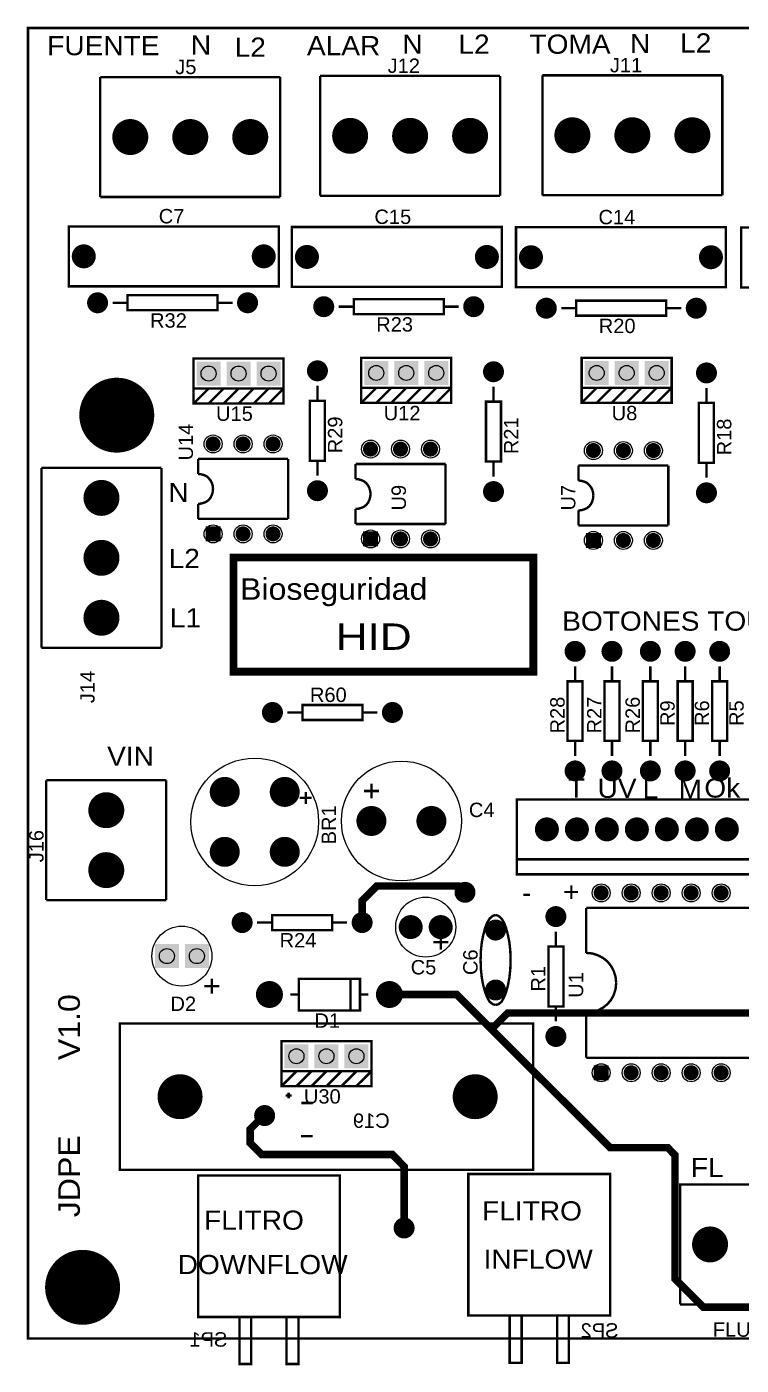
# Model space of a CAD drawing. Extents: x -2.71 to 2.71, y -2.23 to 2.23.
# Drawn here: x -2.714 to -0.332, y -2.233 to 2.233 of the extents above; entities that cross this region are included whole.
import ezdxf

# ---------------------------------------------------------------- set-up
doc = ezdxf.new("R2010")
doc.units = 0
doc.layers.get('0').update_dxf_attribs({"linetype": 'CONTINUOUS'})

# ---------------------------------------------------------------- blocks, each defined once
blk = doc.blocks.new('EPAD')
at = {"const_width": 0.5}
blk.add_lwpolyline([(-0.25, 0, 1), (0.25, 0, 1)], format="xyb", close=True, dxfattribs=at)
blk = doc.blocks.new('RPAD')
blk.add_trace([(-0.5, -0.5), (-0.5, 0.5), (0.5, -0.5), (0.5, 0.5)])

msp = doc.modelspace()

# ---------------------------------------------------------------- linework, layer by layer
for points, const_width in [([(-2.71, -2.144), (2.683, -2.144), (2.683, 2.229), (-2.71, 2.229), (-2.71, -2.144)], 0.008), ([(-2.469, 2.065), (-2.469, 1.665)], 0.008), ([(-1.869, 2.065), (-2.469, 2.065)], 0.008), ([(-1.869, 2.065), (-1.869, 1.665)], 0.008), ([(-1.736, 2.069), (-1.736, 1.669)], 0.008), ([(-1.136, 2.069), (-1.736, 2.069)], 0.008), ([(-1.136, 2.069), (-1.136, 1.669)], 0.008), ([(-0.995, 2.071), (-0.995, 1.671)], 0.008), ([(-0.395, 2.071), (-0.995, 2.071)], 0.008), ([(-0.395, 2.071), (-0.395, 1.671)], 0.008), ([(-2.469, 1.665), (-1.869, 1.665)], 0.008), ([(-1.736, 1.669), (-1.136, 1.669)], 0.008), ([(-0.995, 1.671), (-0.395, 1.671)], 0.008), ([(-2.574, 1.367), (-1.874, 1.367), (-1.874, 1.567), (-2.574, 1.567), (-2.574, 1.367)], 0.008), ([(-1.83, 1.365), (-1.13, 1.365), (-1.13, 1.565), (-1.83, 1.565), (-1.83, 1.365)], 0.008), ([(-1.083, 1.364), (-0.383, 1.364), (-0.383, 1.564), (-1.083, 1.564), (-1.083, 1.364)], 0.008), ([(-0.332, 1.363), (0.367, 1.363), (0.367, 1.563), (-0.332, 1.563), (-0.332, 1.363)], 0.008), ([(-2.378, 1.287), (-2.078, 1.287), (-2.078, 1.337), (-2.378, 1.337), (-2.378, 1.287)], 0.008), ([(-2.378, 1.312), (-2.428, 1.312)], 0.008), ([(-2.028, 1.312), (-2.078, 1.312)], 0.008), ([(-1.624, 1.299), (-1.674, 1.299)], 0.008), ([(-1.624, 1.274), (-1.324, 1.274), (-1.324, 1.324), (-1.624, 1.324), (-1.624, 1.274)], 0.008), ([(-1.274, 1.299), (-1.324, 1.299)], 0.008), ([(-0.882, 1.294), (-0.932, 1.294)], 0.008), ([(-0.882, 1.269), (-0.582, 1.269), (-0.582, 1.319), (-0.882, 1.319), (-0.882, 1.269)], 0.008), ([(-0.532, 1.294), (-0.582, 1.294)], 0.008), ([(-2.158, 1.026), (-1.858, 1.026), (-1.858, 1.126), (-2.158, 1.126), (-2.158, 1.026)], 0.008), ([(-1.599, 1.028), (-1.299, 1.028), (-1.299, 1.128), (-1.599, 1.128), (-1.599, 1.028)], 0.008), ([(-0.864, 1.028), (-0.564, 1.028), (-0.564, 1.128), (-0.864, 1.128), (-0.864, 1.028)], 0.008), ([(-1.858, 1.026), (-1.858, 0.976), (-2.158, 0.976), (-2.158, 1.026)], 0.008), ([(-2.108, 1.026), (-2.158, 0.976)], 0.008), ([(-2.058, 1.026), (-2.108, 0.976)], 0.008), ([(-2.008, 1.026), (-2.058, 0.976)], 0.008), ([(-1.958, 1.026), (-2.008, 0.976)], 0.008), ([(-1.908, 1.026), (-1.958, 0.976)], 0.008), ([(-1.858, 1.026), (-1.908, 0.976)], 0.008), ([(-1.745, 1.035), (-1.745, 0.985)], 0.008), ([(-1.299, 1.028), (-1.299, 0.978), (-1.599, 0.978), (-1.599, 1.028)], 0.008), ([(-1.549, 1.028), (-1.599, 0.978)], 0.008), ([(-1.499, 1.028), (-1.549, 0.978)], 0.008), ([(-1.449, 1.028), (-1.499, 0.978)], 0.008), ([(-1.399, 1.028), (-1.449, 0.978)], 0.008), ([(-1.349, 1.028), (-1.399, 0.978)], 0.008), ([(-1.299, 1.028), (-1.349, 0.978)], 0.008), ([(-1.158, 1.032), (-1.158, 0.982)], 0.008), ([(-0.564, 1.028), (-0.564, 0.978), (-0.864, 0.978), (-0.864, 1.028)], 0.008), ([(-0.814, 1.028), (-0.864, 0.978)], 0.008), ([(-0.764, 1.028), (-0.814, 0.978)], 0.008), ([(-0.714, 1.028), (-0.764, 0.978)], 0.008), ([(-0.664, 1.028), (-0.714, 0.978)], 0.008), ([(-0.614, 1.028), (-0.664, 0.978)], 0.008), ([(-0.564, 1.028), (-0.614, 0.978)], 0.008), ([(-0.448, 1.028), (-0.448, 0.978)], 0.008), ([(-1.77, 0.785), (-1.72, 0.785), (-1.72, 0.985), (-1.77, 0.985), (-1.77, 0.785)], 0.008), ([(-1.183, 0.782), (-1.133, 0.782), (-1.133, 0.982), (-1.183, 0.982), (-1.183, 0.782)], 0.008), ([(-0.473, 0.778), (-0.423, 0.778), (-0.423, 0.978), (-0.473, 0.978), (-0.473, 0.778)], 0.008), ([(-2.665, 0.761), (-2.265, 0.761)], 0.008), ([(-2.665, 0.761), (-2.665, 0.161)], 0.008), ([(-2.265, 0.161), (-2.265, 0.761)], 0.008), ([(-2.143, 0.741), (-2.143, 0.791)], 0.008), ([(-2.143, 0.791), (-1.843, 0.791)], 0.008), ([(-1.843, 0.591), (-1.843, 0.791)], 0.008), ([(-1.745, 0.785), (-1.745, 0.735)], 0.008), ([(-1.618, 0.724), (-1.618, 0.774)], 0.008), ([(-1.618, 0.774), (-1.318, 0.774)], 0.008), ([(-1.318, 0.574), (-1.318, 0.774)], 0.008), ([(-1.158, 0.782), (-1.158, 0.732)], 0.008), ([(-0.875, 0.719), (-0.875, 0.769)], 0.008), ([(-0.875, 0.769), (-0.575, 0.769)], 0.008), ([(-0.575, 0.569), (-0.575, 0.769)], 0.008), ([(-0.448, 0.778), (-0.448, 0.728)], 0.008), ([(-2.093, 0.691), (-2.094, 0.701), (-2.097, 0.711), (-2.101, 0.719), (-2.107, 0.726), (-2.114, 0.733), (-2.123, 0.737), (-2.133, 0.74), (-2.143, 0.741)], 0.008), ([(-1.568, 0.674), (-1.569, 0.684), (-1.572, 0.694), (-1.576, 0.702), (-1.582, 0.71), (-1.589, 0.716), (-1.598, 0.72), (-1.608, 0.723), (-1.618, 0.724)], 0.008), ([(-0.825, 0.669), (-0.826, 0.679), (-0.829, 0.689), (-0.833, 0.697), (-0.839, 0.704), (-0.846, 0.711), (-0.855, 0.715), (-0.865, 0.718), (-0.875, 0.719)], 0.008), ([(-2.093, 0.691), (-2.094, 0.681), (-2.097, 0.671), (-2.101, 0.662), (-2.107, 0.655), (-2.114, 0.649), (-2.123, 0.645), (-2.133, 0.642), (-2.143, 0.641)], 0.008), ([(-1.568, 0.674), (-1.569, 0.664), (-1.572, 0.654), (-1.576, 0.645), (-1.582, 0.638), (-1.589, 0.632), (-1.598, 0.628), (-1.608, 0.625), (-1.618, 0.624)], 0.008), ([(-0.825, 0.669), (-0.826, 0.659), (-0.829, 0.649), (-0.833, 0.64), (-0.839, 0.633), (-0.846, 0.627), (-0.855, 0.623), (-0.865, 0.62), (-0.875, 0.619)], 0.008), ([(-2.143, 0.591), (-2.143, 0.641)], 0.008), ([(-1.618, 0.574), (-1.618, 0.624)], 0.008), ([(-2.143, 0.591), (-1.843, 0.591)], 0.008), ([(-0.875, 0.569), (-0.875, 0.619)], 0.008), ([(-1.618, 0.574), (-1.318, 0.574)], 0.008), ([(-0.875, 0.569), (-0.575, 0.569)], 0.008), ([(-2.025, 0.081), (-1.025, 0.081), (-1.025, 0.462), (-2.025, 0.462), (-2.025, 0.081)], 0.026), ([(-2.665, 0.161), (-2.265, 0.161)], 0.008), ([(-0.886, 0.049), (-0.886, 0.099)], 0.008), ([(-0.763, 0.049), (-0.763, 0.099)], 0.008), ([(-0.635, 0.049), (-0.635, 0.099)], 0.008), ([(-0.519, 0.049), (-0.519, 0.099)], 0.008), ([(-0.404, 0.049), (-0.404, 0.099)], 0.008), ([(-0.911, -0.15), (-0.861, -0.15), (-0.861, 0.049), (-0.911, 0.049), (-0.911, -0.15)], 0.008), ([(-0.788, -0.15), (-0.738, -0.15), (-0.738, 0.049), (-0.788, 0.049), (-0.788, -0.15)], 0.008), ([(-0.66, -0.15), (-0.61, -0.15), (-0.61, 0.049), (-0.66, 0.049), (-0.66, -0.15)], 0.008), ([(-0.544, -0.15), (-0.494, -0.15), (-0.494, 0.049), (-0.544, 0.049), (-0.544, -0.15)], 0.008), ([(-0.429, -0.15), (-0.379, -0.15), (-0.379, 0.049), (-0.429, 0.049), (-0.429, -0.15)], 0.008), ([(-1.795, -0.08), (-1.595, -0.08), (-1.595, -0.03), (-1.795, -0.03), (-1.795, -0.08)], 0.008), ([(-1.845, -0.055), (-1.795, -0.055)], 0.008), ([(-1.595, -0.055), (-1.545, -0.055)], 0.008), ([(-0.886, -0.2), (-0.886, -0.15)], 0.008), ([(-0.763, -0.2), (-0.763, -0.15)], 0.008), ([(-0.635, -0.2), (-0.635, -0.15)], 0.008), ([(-0.519, -0.2), (-0.519, -0.15)], 0.008), ([(-0.404, -0.2), (-0.404, -0.15)], 0.008), ([(-2.649, -0.281), (-2.249, -0.281)], 0.008), ([(-2.649, -0.681), (-2.649, -0.281)], 0.008), ([(-2.249, -0.681), (-2.249, -0.281)], 0.008), ([(-1.565, -0.292), (-1.565, -0.342)], 0.008), ([(-1.764, -0.34), (-1.804, -0.34)], 0.008), ([(-1.784, -0.32), (-1.784, -0.36)], 0.008), ([(-1.59, -0.317), (-1.54, -0.317)], 0.008), ([(-1.08, -0.595), (0.019, -0.595), (0.019, -0.345), (-1.08, -0.345), (-1.08, -0.595)], 0.008), ([(0.019, -0.545), (-1.08, -0.545)], 0.008), ([(-1.596, -0.756), (-1.596, -0.683), (-1.547, -0.634), (-1.274, -0.634), (-1.253, -0.655)], 0.025), ([(-2.649, -0.681), (-2.249, -0.681)], 0.008), ([(-1.165, -1.112), (-1.111, -1.058), (-0.167, -1.058), (0.026, -0.864), (1.149, -0.864), (1.304, -0.71)], 0.025), ([(-0.849, -0.857), (-0.849, -0.707)], 0.008), ([(-0.849, -0.707), (1.15, -0.707)], 0.008), ([(-1.896, -0.756), (-1.946, -0.756)], 0.008), ([(-1.896, -0.781), (-1.696, -0.781), (-1.696, -0.731), (-1.896, -0.731), (-1.896, -0.781)], 0.008), ([(-1.646, -0.756), (-1.696, -0.756)], 0.008), ([(-1.151, -0.731), (-1.156, -0.732), (-1.161, -0.734), (-1.171, -0.743), (-1.179, -0.756), (-1.186, -0.774), (-1.192, -0.797), (-1.197, -0.822), (-1.2, -0.85), (-1.201, -0.881)], 0.008), ([(-1.151, -0.731), (-1.146, -0.732), (-1.141, -0.734), (-1.131, -0.743), (-1.123, -0.756), (-1.116, -0.774), (-1.11, -0.797), (-1.105, -0.822), (-1.102, -0.85), (-1.101, -0.881)], 0.008), ([(-1.334, -0.846), (-1.334, -0.796)], 0.008), ([(-0.95, -0.836), (-0.95, -0.786)], 0.008), ([(-1.309, -0.821), (-1.359, -0.821)], 0.008), ([(-0.975, -1.036), (-0.925, -1.036), (-0.925, -0.836), (-0.975, -0.836), (-0.975, -1.036)], 0.008), ([(-1.151, -1.031), (-1.161, -1.028), (-1.171, -1.02), (-1.179, -1.006), (-1.186, -0.988), (-1.192, -0.966), (-1.197, -0.94), (-1.2, -0.912), (-1.201, -0.881)], 0.008), ([(-1.151, -1.031), (-1.141, -1.028), (-1.131, -1.02), (-1.123, -1.006), (-1.116, -0.988), (-1.11, -0.966), (-1.105, -0.94), (-1.102, -0.912), (-1.101, -0.881)], 0.008), ([(-0.749, -0.957), (-0.751, -0.937), (-0.757, -0.918), (-0.766, -0.901), (-0.778, -0.886), (-0.793, -0.874), (-0.81, -0.865), (-0.829, -0.859), (-0.849, -0.857)], 0.008), ([(-2.072, -0.968), (-2.122, -0.968)], 0.008), ([(-2.097, -0.993), (-2.097, -0.943)], 0.008), ([(-1.807, -1.049), (-1.603, -1.049), (-1.603, -0.944), (-1.807, -0.944), (-1.807, -1.049)], 0.008), ([(-1.635, -1.048), (-1.635, -0.945)], 0.008), ([(-0.749, -0.957), (-0.751, -0.978), (-0.757, -0.997), (-0.766, -1.014), (-0.778, -1.028), (-0.793, -1.04), (-0.81, -1.049), (-0.829, -1.055), (-0.849, -1.057)], 0.008), ([(-1.807, -0.996), (-1.835, -0.996)], 0.008), ([(-1.575, -0.996), (-1.603, -0.996)], 0.008), ([(-1.505, -0.996), (-1.281, -0.996), (-1.165, -1.112), (-0.769, -1.507), (-0.577, -1.507), (-0.553, -1.532), (-0.553, -1.945), (-0.458, -2.04), (0.111, -2.04), (0.17, -1.98)], 0.025), ([(-0.95, -1.086), (-0.95, -1.036)], 0.008), ([(-0.849, -1.207), (-0.849, -1.057)], 0.008), ([(-2.404, -1.581), (-1.026, -1.581), (-1.026, -1.093), (-2.404, -1.093), (-2.404, -1.581)], 0.008), ([(-1.865, -1.252), (-1.565, -1.252), (-1.565, -1.152), (-1.865, -1.152), (-1.865, -1.252)], 0.008), ([(-0.849, -1.207), (1.15, -1.207)], 0.008), ([(-1.565, -1.252), (-1.565, -1.302), (-1.865, -1.302), (-1.865, -1.252)], 0.008), ([(-1.815, -1.252), (-1.865, -1.302)], 0.008), ([(-1.765, -1.252), (-1.815, -1.302)], 0.008), ([(-1.715, -1.252), (-1.765, -1.302)], 0.008), ([(-1.665, -1.252), (-1.715, -1.302)], 0.008), ([(-1.615, -1.252), (-1.665, -1.302)], 0.008), ([(-1.565, -1.252), (-1.615, -1.302)], 0.008), ([(-1.831, -1.333), (-1.851, -1.333)], 0.008), ([(-1.841, -1.343), (-1.841, -1.323)], 0.008), ([(-1.761, -1.358), (-1.799, -1.358)], 0.008), ([(-1.456, -1.775), (-1.456, -1.57), (-1.495, -1.53), (-1.931, -1.53), (-1.969, -1.492), (-1.969, -1.445), (-1.924, -1.4), (-1.921, -1.4)], 0.025), ([(-1.761, -1.469), (-1.8, -1.469)], 0.008), ([(-2.143, -2.072), (-1.67, -2.072), (-1.67, -1.6), (-2.143, -1.6), (-2.143, -2.072)], 0.008), ([(-1.242, -2.067), (-0.769, -2.067), (-0.769, -1.595), (-1.242, -1.595), (-1.242, -2.067)], 0.008), ([(-0.536, -2.03), (-0.536, -1.63), (0.263, -1.63)], 0.008), ([(0.263, -2.03), (-0.536, -2.03)], 0.008), ([(-2.005, -2.229), (-1.966, -2.229), (-1.966, -2.072), (-2.005, -2.072), (-2.005, -2.229)], 0.008), ([(-1.848, -2.229), (-1.808, -2.229), (-1.808, -2.072), (-1.848, -2.072), (-1.848, -2.229)], 0.008), ([(-1.104, -2.225), (-1.064, -2.225), (-1.064, -2.067), (-1.104, -2.067), (-1.104, -2.225)], 0.008), ([(-0.946, -2.225), (-0.907, -2.225), (-0.907, -2.067), (-0.946, -2.067), (-0.946, -2.225)], 0.008)]:
    msp.add_lwpolyline(points, dxfattribs=dict(const_width=const_width))
for centre, radius in [((-2.369, 1.865), 0.03), ((-2.169, 1.865), 0.03), ((-1.969, 1.865), 0.03), ((-1.636, 1.869), 0.03), ((-1.436, 1.869), 0.03), ((-1.236, 1.869), 0.03), ((-0.895, 1.871), 0.03), ((-0.695, 1.871), 0.03), ((-0.495, 1.871), 0.03), ((-2.524, 1.467), 0.025), ((-1.924, 1.467), 0.025), ((-1.78, 1.465), 0.025), ((-1.18, 1.465), 0.025), ((-1.033, 1.464), 0.025), ((-0.433, 1.464), 0.025), ((-2.478, 1.312), 0.025), ((-1.978, 1.312), 0.025), ((-1.724, 1.299), 0.025), ((-1.224, 1.299), 0.025), ((-0.982, 1.294), 0.025), ((-0.482, 1.294), 0.025), ((-2.108, 1.076), 0.025), ((-2.008, 1.076), 0.025), ((-1.908, 1.076), 0.025), ((-1.745, 1.085), 0.025), ((-1.549, 1.078), 0.025), ((-1.449, 1.078), 0.025), ((-1.349, 1.078), 0.025), ((-1.158, 1.082), 0.025), ((-0.814, 1.078), 0.025), ((-0.714, 1.078), 0.025), ((-0.614, 1.078), 0.025), ((-0.448, 1.078), 0.025), ((-2.414, 0.937), 0.03), ((-2.093, 0.841), 0.03), ((-1.993, 0.841), 0.03), ((-1.893, 0.841), 0.03), ((-1.568, 0.824), 0.03), ((-1.468, 0.824), 0.03), ((-1.368, 0.824), 0.03), ((-0.825, 0.819), 0.03), ((-0.725, 0.819), 0.03), ((-0.625, 0.819), 0.03), ((-2.465, 0.661), 0.03), ((-1.745, 0.685), 0.025), ((-1.158, 0.682), 0.025), ((-0.448, 0.678), 0.025), ((-2.093, 0.541), 0.03), ((-1.993, 0.541), 0.03), ((-1.893, 0.541), 0.03), ((-1.568, 0.524), 0.03), ((-1.468, 0.524), 0.03), ((-1.368, 0.524), 0.03), ((-0.825, 0.519), 0.03), ((-0.725, 0.519), 0.03), ((-0.625, 0.519), 0.03), ((-2.465, 0.461), 0.03), ((-2.465, 0.261), 0.03), ((-0.886, 0.149), 0.025), ((-0.763, 0.149), 0.025), ((-0.635, 0.149), 0.025), ((-0.519, 0.149), 0.025), ((-0.404, 0.149), 0.025), ((-1.895, -0.055), 0.025), ((-1.495, -0.055), 0.025), ((-0.886, -0.25), 0.025), ((-0.763, -0.25), 0.025), ((-0.635, -0.25), 0.025), ((-0.519, -0.25), 0.025), ((-0.404, -0.25), 0.025), ((-2.054, -0.32), 0.025), ((-1.854, -0.32), 0.025), ((-2.449, -0.381), 0.03), ((-1.565, -0.417), 0.025), ((-1.365, -0.417), 0.025), ((-0.98, -0.445), 0.01), ((-0.88, -0.445), 0.01), ((-0.78, -0.445), 0.01), ((-0.68, -0.445), 0.01), ((-0.58, -0.445), 0.01), ((-0.48, -0.445), 0.01), ((-0.38, -0.445), 0.01), ((-2.054, -0.52), 0.025), ((-1.854, -0.52), 0.025), ((-2.449, -0.581), 0.03), ((-1.253, -0.655), 0.025), ((-0.799, -0.657), 0.03), ((-0.699, -0.657), 0.03), ((-0.599, -0.657), 0.03), ((-0.499, -0.657), 0.03), ((-0.399, -0.657), 0.03), ((-0.95, -0.736), 0.025), ((-1.996, -0.756), 0.025), ((-1.596, -0.756), 0.025), ((-1.434, -0.771), 0.025), ((-1.334, -0.771), 0.025), ((-1.151, -0.781), 0.025), ((-2.247, -0.868), 0.025), ((-2.147, -0.868), 0.025), ((-1.905, -0.996), 0.025), ((-1.505, -0.996), 0.025), ((-1.151, -0.981), 0.025), ((-0.95, -1.136), 0.025), ((-1.815, -1.202), 0.025), ((-1.715, -1.202), 0.025), ((-1.615, -1.202), 0.025), ((-0.799, -1.257), 0.03), ((-0.699, -1.257), 0.03), ((-0.599, -1.257), 0.03), ((-0.499, -1.257), 0.03), ((-0.399, -1.257), 0.03), ((-2.203, -1.337), 0.03), ((-1.219, -1.337), 0.03), ((-1.921, -1.4), 0.025), ((-1.456, -1.775), 0.025), ((-0.436, -1.83), 0.03), ((-2.528, -1.973), 0.03)]:
    msp.add_circle(centre, radius)
at = {"layer": '12632256'}
for centre, radius in [((-1.954, -0.42), 0.213), ((-1.465, -0.417), 0.2), ((-1.384, -0.771), 0.1), ((-2.197, -0.868), 0.1), ((-2.197, -0.868), 0)]:
    msp.add_circle(centre, radius, dxfattribs=at)

# ---------------------------------------------------------------- block references
for name, p, xscale, yscale in [('EPAD', (-2.369, 1.865), 0.12, 0.12), ('EPAD', (-2.169, 1.865), 0.12, 0.12), ('EPAD', (-1.969, 1.865), 0.12, 0.12), ('EPAD', (-1.636, 1.869), 0.12, 0.12), ('EPAD', (-1.436, 1.869), 0.12, 0.12), ('EPAD', (-1.236, 1.869), 0.12, 0.12), ('EPAD', (-0.895, 1.871), 0.12, 0.12), ('EPAD', (-0.695, 1.871), 0.12, 0.12), ('EPAD', (-0.495, 1.871), 0.12, 0.12), ('EPAD', (-2.524, 1.467), 0.08, 0.08), ('EPAD', (-1.924, 1.467), 0.08, 0.08), ('EPAD', (-1.78, 1.465), 0.08, 0.08), ('EPAD', (-1.18, 1.465), 0.08, 0.08), ('EPAD', (-1.033, 1.464), 0.08, 0.08), ('EPAD', (-0.433, 1.464), 0.08, 0.08), ('EPAD', (-2.478, 1.312), 0.07, 0.07), ('EPAD', (-1.978, 1.312), 0.07, 0.07), ('EPAD', (-1.724, 1.299), 0.07, 0.07), ('EPAD', (-1.224, 1.299), 0.07, 0.07), ('EPAD', (-0.982, 1.294), 0.07, 0.07), ('EPAD', (-0.482, 1.294), 0.07, 0.07), ('EPAD', (-1.745, 1.085), 0.07, 0.07), ('EPAD', (-1.158, 1.082), 0.07, 0.07), ('EPAD', (-0.448, 1.078), 0.07, 0.07), ('EPAD', (-2.414, 0.937), 0.25, 0.25), ('EPAD', (-2.093, 0.841), 0.05, 0.05), ('EPAD', (-1.993, 0.841), 0.05, 0.05), ('EPAD', (-1.893, 0.841), 0.05, 0.05), ('EPAD', (-1.568, 0.824), 0.05, 0.05), ('EPAD', (-1.468, 0.824), 0.05, 0.05), ('EPAD', (-1.368, 0.824), 0.05, 0.05), ('EPAD', (-0.825, 0.819), 0.05, 0.05), ('EPAD', (-0.725, 0.819), 0.05, 0.05), ('EPAD', (-0.625, 0.819), 0.05, 0.05), ('EPAD', (-2.465, 0.661), 0.12, 0.12), ('EPAD', (-1.745, 0.685), 0.07, 0.07), ('EPAD', (-1.158, 0.682), 0.07, 0.07), ('EPAD', (-0.448, 0.678), 0.07, 0.07), ('RPAD', (-2.093, 0.541), 0.05, 0.05), ('EPAD', (-1.993, 0.541), 0.05, 0.05), ('EPAD', (-1.893, 0.541), 0.05, 0.05), ('RPAD', (-1.568, 0.524), 0.05, 0.05), ('EPAD', (-1.468, 0.524), 0.05, 0.05), ('EPAD', (-1.368, 0.524), 0.05, 0.05), ('RPAD', (-0.825, 0.519), 0.05, 0.05), ('EPAD', (-0.725, 0.519), 0.05, 0.05), ('EPAD', (-0.625, 0.519), 0.05, 0.05), ('EPAD', (-2.465, 0.461), 0.12, 0.12), ('EPAD', (-2.465, 0.261), 0.12, 0.12), ('EPAD', (-0.886, 0.149), 0.07, 0.07), ('EPAD', (-0.763, 0.149), 0.07, 0.07), ('EPAD', (-0.635, 0.149), 0.07, 0.07), ('EPAD', (-0.519, 0.149), 0.07, 0.07), ('EPAD', (-0.404, 0.149), 0.07, 0.07), ('EPAD', (-1.895, -0.055), 0.07, 0.07), ('EPAD', (-1.495, -0.055), 0.07, 0.07), ('EPAD', (-0.886, -0.25), 0.07, 0.07), ('EPAD', (-0.763, -0.25), 0.07, 0.07), ('EPAD', (-0.635, -0.25), 0.07, 0.07), ('EPAD', (-0.519, -0.25), 0.07, 0.07), ('EPAD', (-0.404, -0.25), 0.07, 0.07), ('EPAD', (-2.054, -0.32), 0.1, 0.1), ('EPAD', (-1.854, -0.32), 0.1, 0.1), ('EPAD', (-2.449, -0.381), 0.12, 0.12), ('EPAD', (-1.565, -0.417), 0.1, 0.1), ('EPAD', (-1.365, -0.417), 0.1, 0.1), ('EPAD', (-0.98, -0.445), 0.08, 0.08), ('EPAD', (-0.88, -0.445), 0.08, 0.08), ('EPAD', (-0.78, -0.445), 0.08, 0.08), ('EPAD', (-0.68, -0.445), 0.08, 0.08), ('EPAD', (-0.58, -0.445), 0.08, 0.08), ('EPAD', (-0.48, -0.445), 0.08, 0.08), ('EPAD', (-0.38, -0.445), 0.08, 0.08), ('EPAD', (-2.054, -0.52), 0.1, 0.1), ('EPAD', (-1.854, -0.52), 0.1, 0.1), ('EPAD', (-2.449, -0.581), 0.12, 0.12), ('EPAD', (-1.253, -0.655), 0.07, 0.07), ('EPAD', (-0.799, -0.657), 0.05, 0.05), ('EPAD', (-0.699, -0.657), 0.05, 0.05), ('EPAD', (-0.599, -0.657), 0.05, 0.05), ('EPAD', (-0.499, -0.657), 0.05, 0.05), ('EPAD', (-0.399, -0.657), 0.05, 0.05), ('EPAD', (-0.95, -0.736), 0.07, 0.07), ('EPAD', (-1.996, -0.756), 0.07, 0.07), ('EPAD', (-1.596, -0.756), 0.07, 0.07), ('EPAD', (-1.434, -0.771), 0.08, 0.08), ('EPAD', (-1.334, -0.771), 0.08, 0.08), ('EPAD', (-1.151, -0.781), 0.07, 0.07), ('EPAD', (-1.905, -0.996), 0.09, 0.09), ('EPAD', (-1.505, -0.996), 0.09, 0.09), ('EPAD', (-1.151, -0.981), 0.07, 0.07), ('EPAD', (-0.95, -1.136), 0.07, 0.07), ('RPAD', (-0.799, -1.257), 0.05, 0.05), ('EPAD', (-0.699, -1.257), 0.05, 0.05), ('EPAD', (-0.599, -1.257), 0.05, 0.05), ('EPAD', (-0.499, -1.257), 0.05, 0.05), ('EPAD', (-0.399, -1.257), 0.05, 0.05), ('EPAD', (-2.203, -1.337), 0.15, 0.15), ('EPAD', (-1.219, -1.337), 0.15, 0.15), ('EPAD', (-1.921, -1.4), 0.07, 0.07), ('EPAD', (-1.456, -1.775), 0.07, 0.07), ('EPAD', (-0.436, -1.83), 0.12, 0.12), ('EPAD', (-2.528, -1.973), 0.25, 0.25)]:
    msp.add_blockref(name, p, dxfattribs=dict(xscale=xscale, yscale=yscale))
at = {"xscale": 0.08, "yscale": 0.08, "rotation": 180}
for p in [(-1.549, 1.078), (-1.449, 1.078), (-1.349, 1.078), (-0.814, 1.078), (-0.714, 1.078), (-0.614, 1.078), (-2.108, 1.076), (-2.008, 1.076), (-1.908, 1.076), (-2.247, -0.868), (-2.147, -0.868), (-1.815, -1.202), (-1.715, -1.202), (-1.615, -1.202)]:
    msp.add_blockref('RPAD', p, dxfattribs=at)

# ---------------------------------------------------------------- texts
at = {"layer": '12632256'}
for s, height, width, p in [('FUENTE', 0.064, 1.09375, (-2.646, 2.138)), ('N', 0.064, 1.09375, (-2.167, 2.14)), ('L2', 0.064, 1.09375, (-2.021, 2.133)), ('ALAR', 0.064, 1.09375, (-1.78, 2.138)), ('N', 0.064, 1.09375, (-1.462, 2.143)), ('L2', 0.064, 1.09375, (-1.275, 2.143)), ('TOMA', 0.064, 1.09375, (-1.038, 2.143)), ('N', 0.064, 1.09375, (-0.703, 2.145)), ('L2', 0.064, 1.09375, (-0.536, 2.147)), ('J5', 0.048, 1.041667, (-2.219, 2.075)), ('J12', 0.048, 1.041667, (-1.511, 2.079)), ('J11', 0.048, 1.041667, (-0.77, 2.081)), ('C7', 0.048, 1.041667, (-2.274, 1.577)), ('C15', 0.048, 1.041667, (-1.555, 1.575)), ('C14', 0.048, 1.041667, (-0.808, 1.574)), ('R32', 0.048, 1.041667, (-2.303, 1.229)), ('R23', 0.048, 1.041667, (-1.549, 1.216)), ('R20', 0.048, 1.041667, (-0.807, 1.211)), ('U15', 0.048, 1.041667, (-2.083, 0.918)), ('U12', 0.048, 1.041667, (-1.524, 0.92)), ('U8', 0.048, 1.041667, (-0.764, 0.92)), ('N', 0.064, 1.09375, (-2.242, 0.647)), ('L2', 0.064, 1.09375, (-2.241, 0.427)), ('Bioseguridad', 0.072, 1.111111, (-2.003, 0.321)), ('L1', 0.064, 1.09375, (-2.237, 0.229)), ('BOTONES TOUCH', 0.064, 1.09375, (-0.929, 0.218)), ('HID', 0.088, 1.25, (-1.684, 0.154)), ('R60', 0.048, 1.041667, (-1.77, -0.02)), ('VIN', 0.064, 1.09375, (-2.446, -0.233)), ('T', 0.064, 1.09375, (-0.91, -0.339)), ('UV', 0.064, 1.09375, (-0.811, -0.34)), ('L', 0.064, 1.09375, (-0.661, -0.342)), ('M', 0.064, 1.09375, (-0.541, -0.343)), ('Ok', 0.064, 1.09375, (-0.455, -0.339)), ('C4', 0.048, 1.041667, (-1.24, -0.404)), ('-', 0.064, 1.09375, (-1.063, -0.688)), ('+', 0.064, 1.09375, (-0.926, -0.685)), ('R24', 0.048, 1.041667, (-1.871, -0.839)), ('C5', 0.048, 1.041667, (-1.434, -0.929)), ('D2', 0.048, 1.041667, (-2.235, -1.051)), ('D1', 0.048, 1.041667, (-1.755, -1.107)), ('U30', 0.048, 1.041667, (-1.79, -1.36)), ('FL', 0.064, 1.09375, (-0.5, -1.605)), ('FLITRO', 0.064, 1.09375, (-1.196, -1.75)), ('FLITRO', 0.064, 1.09375, (-2.123, -1.781)), ('DOWNFLOW', 0.064, 1.09375, (-2.211, -1.929)), ('INFLOW', 0.064, 1.09375, (-1.191, -1.911)), ('FLUJO INFLOW', 0.048, 1.041667, (-0.427, -2.138))]:
    msp.add_text(s, height=height, dxfattribs=dict(at, width=width)).set_placement(p)
for s, height, width, p in [('U14', 0.048, 1.041667, (-2.16, 0.786)), ('R29', 0.048, 1.041667, (-1.662, 0.81)), ('R21', 0.048, 1.041667, (-1.075, 0.807)), ('R18', 0.048, 1.041667, (-0.365, 0.803)), ('U9', 0.048, 1.041667, (-1.45, 0.619)), ('U7', 0.048, 1.041667, (-0.885, 0.619)), ('J14', 0.048, 1.041667, (-2.488, -0.024)), ('R28', 0.048, 1.041667, (-0.921, -0.125)), ('R27', 0.048, 1.041667, (-0.798, -0.125)), ('R26', 0.048, 1.041667, (-0.67, -0.125)), ('R9', 0.048, 1.041667, (-0.554, -0.1)), ('R6', 0.048, 1.041667, (-0.439, -0.1)), ('R5', 0.048, 1.041667, (-0.324, -0.1)), ('BR1', 0.048, 1.041667, (-1.683, -0.495)), ('J16', 0.048, 1.041667, (-2.658, -0.555)), ('C6', 0.048, 1.041667, (-1.211, -0.931)), ('R1', 0.048, 1.041667, (-0.985, -0.986)), ('U1', 0.048, 1.041667, (-0.859, -1.007)), ('V1.0', 0.072, 1.111111, (-2.537, -1.215)), ('JDPE', 0.072, 1.111111, (-2.537, -1.739))]:
    msp.add_text(s, height=height, rotation=90, dxfattribs=dict(at, width=width)).set_placement(p)
at = {"layer": '12632256', "text_generation_flag": 2, "width": 1.041667}
for s, p in [('C19', (-1.504, -1.441)), ('SP2', (-0.741, -2.141)), ('SP1', (-2.045, -2.171))]:
    msp.add_text(s, height=0.048, dxfattribs=at).set_placement(p)

doc.saveas('drawing.dxf')
